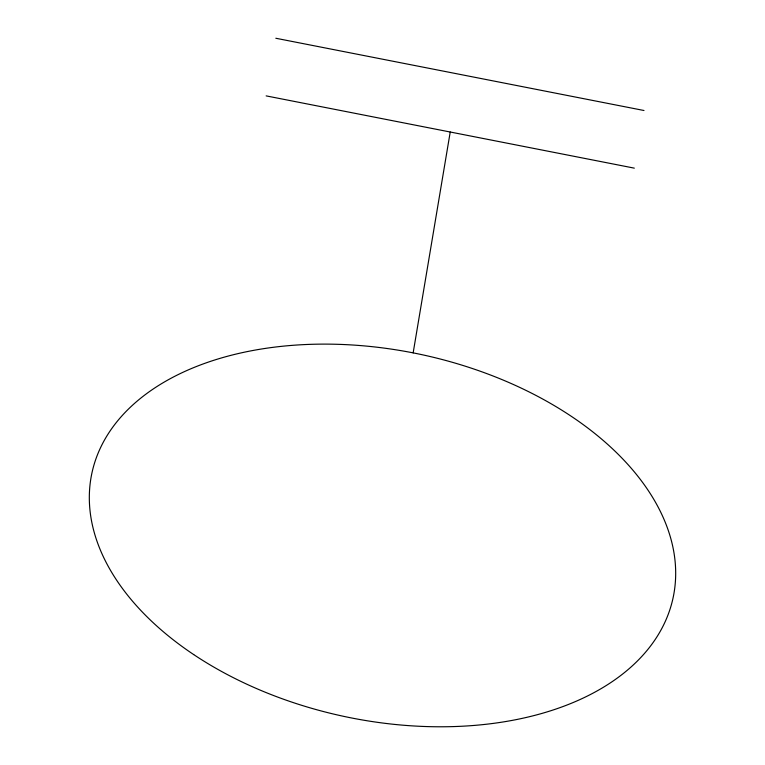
<?xml version="1.0" encoding="UTF-8"?>
<svg xmlns="http://www.w3.org/2000/svg" width="765" height="765" viewBox="0 0 765 765"><rect width="100%" height="100%" fill="white"/><g stroke="black" fill="none" stroke-linecap="round" stroke-linejoin="round"><path stroke-width="1.15" d="M413.157 352.875L450.231 132.01M275.821 38.25L643.996 110.504M266.144 95.883L634.319 168.147M193.688 654.572A297.203 185.015 12.1 0 0 671.144 605.555A297.203 185.015 12.1 0 0 282.668 346.22A297.203 185.015 12.1 0 0 193.688 654.572"/></g></svg>
